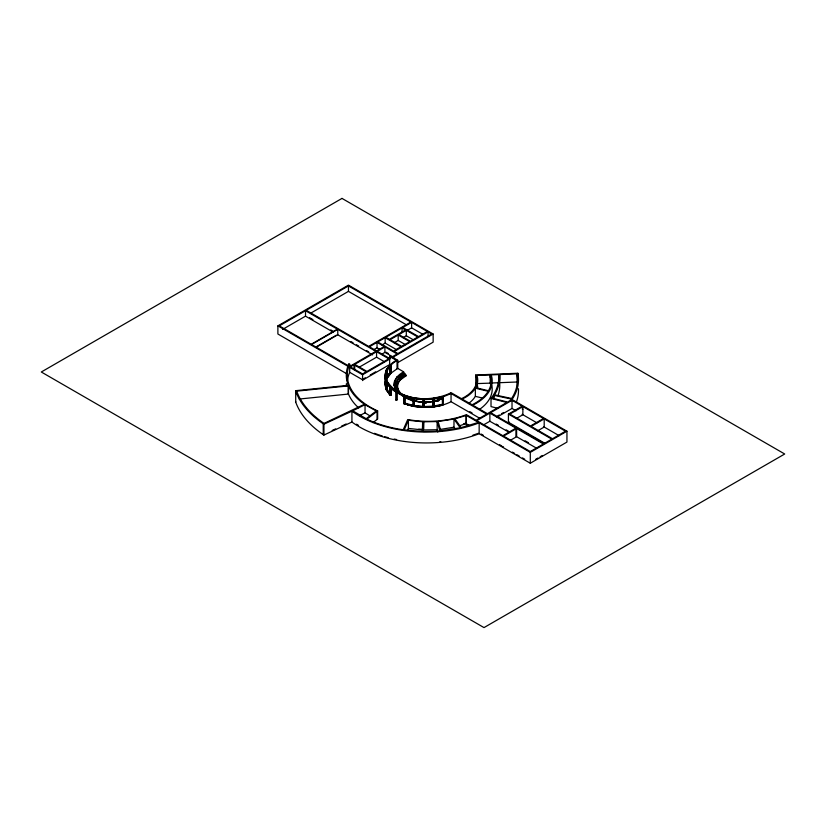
<?xml version="1.0" encoding="UTF-8"?>
<svg xmlns="http://www.w3.org/2000/svg" width="826" height="826" viewBox="0 0 826 826"><rect width="100%" height="100%" fill="white"/><g stroke="black" fill="none" stroke-linecap="round" stroke-linejoin="round"><path stroke-width="1.24" d="M386.413 381.664L387.167 378.215L391.008 373.156L397.038 368.83L397.038 360.683L396.335 360.25C390.44 363.657 384.999 369.046 384.947 376.284L385.928 376.212L385.928 383.822L384.947 383.894L384.947 383.357L386.114 389.459L390.378 395.417L391.09 395.107L391.09 388.354M422.644 421.776L422.354 431.42L404.213 429.861L408.405 420.269L422.644 421.776L422.644 427.6M423.645 421.807L423.346 431.471L435.023 431.275L439.835 430.852L437.13 421.559L423.645 421.807L423.645 429.954L437.13 429.716L437.801 432.029M394.601 380.796L394.157 386.083C393.259 379.464 398.339 374.767 403.625 371.814L397.75 368.417L397.038 368.83M396.253 381.798L395.788 386.909C394.962 380.652 399.743 376.16 404.802 373.424L403.625 372.743L403.625 371.814M397.915 382.872L397.43 387.518C396.748 381.695 401.302 377.637 405.979 375.107L404.802 374.426L404.802 373.424M384.947 376.284L386.176 370.265L390.14 364.689L390.14 372.846L387.91 375.871M385.887 383.904C384.183 374.188 388.53 364.369 397.75 360.27L397.75 368.417M387.167 370.616L385.938 375.83L384.947 375.758L384.947 383.894M385.432 381.271L384.885 383.873L386.176 389.696L389.893 395.024M384.885 375.716C386.01 389.965 401.859 396.191 413.94 398.524L414.125 397.967L423.253 398.937L423.067 407.104L413.072 405.979L403.8 403.398C416.211 407.652 429.85 408.395 442.529 404.843L442.189 396.676L433.66 398.452L434.001 406.619L434.001 398.731C417.078 400.331 396.129 397.43 386.351 381.829L386.351 389.707L387.27 389.49L391.09 395.107M414.125 397.967L413.94 406.134L413.94 398.256M423.253 398.937L423.067 407.373C432.648 407.425 442.437 406.196 451.048 401.704L480.071 418.462M407.466 430.553L408.405 428.415L408.405 420.269M386.176 370.533L390.14 364.968L386.176 370.265M394.601 381.726L396.945 377.658L403.625 372.743M396.253 382.799L398.514 378.979L404.802 374.426M397.915 383.656L400.083 380.084L405.979 375.892L405.979 375.107M494.206 395.386L492.317 398.153L507.567 402.066L510.323 400.465L511.253 399.02L494.206 395.386L494.206 398.875M387.539 376.357L390.14 372.846M390.884 373.063L390.14 372.567L387.167 376.615L389.965 372.836L389.965 365.237L390.884 365.453L390.884 373.063L387.342 377.854L387.342 370.244L386.423 370.017M384.947 376.016C385.711 386.506 395.664 392.68 404.575 396.077L404.988 395.551L413.496 397.843L413.072 406.247L423.067 407.373M404.988 395.551L404.575 403.687L404.575 395.809M413.072 405.979L413.496 399.113M348.283 393.785L348.283 385.339L347.054 381.571A78.852 45.523 0 0 1 348.727 364.049L349.687 364.194A77.861 44.955 0 0 0 377.647 410.883L366.95 419.092L369.263 420.258A93.813 54.165 0 0 0 400.342 429.355L403.233 429.726L407.724 419.567A69.58 40.175 0 0 0 465.575 415.003L466.287 414.6L476.065 420.248L486.669 414.125L450.335 393.124C430.263 402.417 400.455 401.188 387.146 381.426L387.146 389.583M373.001 422.592L377.647 419.03L377.647 410.883M451.048 401.704L451.048 393.558L442.994 396.872L442.994 405.019C431.182 408.416 413.558 408.292 404.43 403.233L404.43 395.355L397.141 391.896L396.501 392.34M397.141 391.896L397.141 399.774L395.902 399.825M404.43 395.355L403.8 395.799L403.8 403.677L413.072 406.247M403.8 403.677C415.922 406.227 429.881 408.653 442.488 404.503M346.972 373.899L277.887 334.014L277.887 325.867L348.458 285.125L433.144 334.014L433.144 342.16L397.864 362.542M305.517 310.731L279.302 325.867L311.195 344.287L337.421 329.151L305.517 310.731L305.517 316.162L333.023 332.042M348.458 285.941L306.229 310.318L368.685 346.373L410.914 321.995L348.458 285.941L348.458 291.371L406.454 324.855M282.575 329.409L305.517 316.162M310.679 313.188L348.458 291.371M337.772 329.347L311.557 344.483L349.635 366.476L375.851 351.339L337.772 329.347L337.772 334.788L372.588 354.891M315.573 347.199L336.327 335.211M315.924 347.395L337.772 334.788M377.038 342.367L369.387 346.775L376.573 350.926L384.214 346.507L377.038 342.367L377.038 347.798L373.755 349.687M385.153 337.679L377.74 341.954L393.496 351.05L400.909 346.775L385.153 337.679L385.153 343.11L396.707 349.78M402.076 327.901L385.856 337.266L389.376 339.3L405.597 329.935L402.076 327.901L402.076 332.248M411.616 322.398L402.789 327.488L418.545 336.585L427.372 331.494L411.616 322.398L411.616 327.829L423.17 334.499M398.194 335.026L390.079 339.703L401.612 346.362L409.727 341.685L398.194 335.026L398.194 340.457L405.535 344.69M406.309 330.338L398.896 334.613L410.429 341.272L417.842 336.998L406.309 330.338L406.309 335.769L413.65 340.002M381.973 344.948L385.153 343.11M407.208 330.379L411.616 327.829M354.013 364.762L350.338 366.889L362.573 373.951L366.248 371.824L354.013 364.762L354.013 369.108M354.715 369.79L354.715 364.359L376.563 351.742L388.798 358.804M397.141 353.982L384.916 346.92L377.275 351.339L389.511 358.401M394.136 342.8L398.194 340.457M403.129 337.607L406.309 335.769M359.083 367.271L376.563 357.183L384.348 361.674M381.643 354.251L384.916 352.361L393.806 357.493M354.715 364.359L366.95 371.421L431.74 334.014L428.085 331.907L394.209 351.463L397.864 353.569M349.687 364.194L349.687 372.34L362.934 379.981L389.645 364.565L389.645 356.419L390.357 356.006L397.75 360.27M277.887 325.867L362.573 374.756L390.14 358.845M392.35 357.575L433.144 334.014M362.573 379.382L365.329 377.792M370.224 374.963L375.685 371.803M515.93 428.147L489.87 413.103L476.778 420.661L502.838 435.705L515.93 428.147L515.93 436.293M537.685 430.8L544.2 427.042L544.2 418.896L531.17 426.412L552.501 438.73L565.531 431.213L512.017 400.311L490.572 412.69L544.086 443.593L551.799 439.143L508.424 414.094L508.424 422.241L545.129 443.438M497.159 416.221L499.317 414.982M501.465 413.733L503.623 412.484M483.324 425.029L489.87 421.25L509.415 432.535M497.004 417.13L512.017 408.457L516.074 410.801M508.424 414.094L522.156 406.165M508.424 422.241L509.126 421.838M516.353 418.483L522.868 414.724L522.868 406.578L509.838 414.094L530.468 426.01L543.498 418.483M516.622 428.549L503.54 436.107L530.292 451.554L543.384 443.996L516.622 428.549L516.622 436.696L536.693 448.281M510.076 440.475L516.622 436.696M348.283 385.339L295.708 390.667L295.718 391.245A127.245 73.462 0 0 0 323.234 423.79L323.937 424.192L351.928 411.152A94.804 54.733 0 0 0 479.163 422.85L530.292 452.369L566.946 431.213L566.946 442.075L530.292 463.231L479.163 433.722A94.804 54.733 0 0 1 351.928 422.024L323.937 435.054L323.234 434.652A127.245 73.462 0 0 1 295.718 402.107L295.708 401.529M535.744 459.277L537.933 458.017M540.111 456.757L542.29 455.498M365.051 404.699L352.712 410.79L366.197 418.71L376.274 410.966L365.051 404.699L365.051 412.845L370.151 415.994M359.444 415.623L365.051 412.845M324.009 423.418L364.431 404.244L361.138 401.859A78.852 45.523 0 0 1 348.469 385.907L296.699 391.142A126.213 72.864 0 0 0 323.998 423.408M324.009 434.29L323.234 434.652L323.234 423.79M332.176 430.48L335.676 428.859M341.51 426.144L346.166 423.965M390.295 387.57L391.09 387.229L396.686 391.617L395.881 391.958L395.881 399.836L396.501 400.218L396.501 392.071M394.157 385.153C400.796 403.078 426.237 405.256 441.91 398.844M401.384 394.652C412.773 402.964 429.086 404.441 441.9 398.586M402.613 395.014C413.62 403.15 429.53 404.43 441.827 398.452M466.308 415.426L454.909 418.823L461.115 427.579L478.44 422.427L466.308 415.426L466.308 425.08M469.478 425.535L466.112 423.645L459.452 425.782M472.926 435.147L478.44 433.299M453.98 419.04L438.121 421.487L440.785 430.759L460.196 427.806L453.98 419.04L453.98 427.197L455.363 429.138M453.98 427.197L440.392 429.406M386.351 382.097L387.27 381.88L390.77 386.898M389.851 387.115L389.851 394.993M390.77 394.498L389.851 394.714L386.114 389.191L386.351 389.707M433.66 406.082L442.189 404.306M423.067 407.104L433.113 406.722L442.529 404.843M451.048 393.558L450.356 393.145L451.099 392.691L461.466 398.679A41.476 23.944 0 0 0 475.766 374.994L517.861 373.249L517.933 377.441M299.229 399.041L348.469 394.054A78.852 45.523 0 0 0 358.567 407.817M439.835 441.714L440.785 441.631M386.217 381.581L386.114 389.459M404.575 396.077C416.789 400.156 430.088 400.6 442.529 397.213L442.189 396.676M423.986 399.257L423.986 407.135L423.903 398.958L433.03 398.535L433.113 406.991M413.94 398.524L423.986 399.526L434.001 398.989L433.66 398.452M423.903 406.557L433.03 406.144L433.113 406.722M498.697 374.581A92.027 53.132 0 0 1 491.016 398.452L506.865 402.469L487.443 413.681L472.751 405.194A55.043 31.78 0 0 0 491.191 374.88L498.697 374.581L498.697 381.571M516.942 373.879A92.605 53.463 0 0 1 512.378 397.265L511.604 398.483L494.547 394.838A93.049 53.721 0 0 0 499.689 374.539L516.931 373.858L517.458 386.331M490.912 385.866A54.041 31.202 0 0 0 490.21 383.14L476.912 383.594L477.397 385.246A42.477 24.522 0 0 1 477.696 387.487M492.441 382.975L498.697 382.727M498.233 395.024A93.049 53.721 0 0 0 499.689 382.696L516.931 382.004M422.416 429.923L408.405 428.415M414.125 405.566L423.253 406.537M475.353 388.189L488.156 391.287A54.041 31.202 0 0 1 472.111 404.761L462.168 399.082L464.997 397.626A42.477 24.522 0 0 0 475.353 388.189L475.353 396.346A42.477 24.522 0 0 1 468.476 403.542M475.353 396.346L482.332 398.029M498.15 408.405L491.016 406.599L491.016 398.452M404.988 403.16L413.496 405.452M397.141 399.774L395.881 399.836L396.573 400.166M566.946 431.213L512.017 399.495A93.596 54.041 0 0 0 517.933 373.817M522.156 408.88L522.868 409.293M522.156 414.311L536.983 422.871M543.498 426.629L559.13 435.663M386.145 352.237L388.241 353.456M377.038 347.798L380.115 349.574M389.645 356.419L397.038 360.683M496.147 424.058L498.377 425.349M506.183 429.85L508.413 431.141M525.14 440.795L528.475 442.726M309.574 317.68L312.92 319.61M330.772 329.915L333.002 331.205M350.844 341.51L353.074 342.79M356.419 344.731L358.649 346.011M366.455 350.523L368.685 351.814M469.849 411.668L472.049 412.938M403.924 374.705L405.979 375.892M481.124 434.032L483.293 435.281M499.585 444.687L501.754 445.947M502.838 446.567L503.54 446.969M512.45 452.121L514.681 453.412M516.911 454.692L519.141 455.983M522.486 457.914L524.716 459.204M356.595 424.172L358.536 425.431M395.788 385.907L397.192 390.058L400.414 393.971M397.43 386.733L398.7 390.657L401.694 394.363M394.539 387.177L395.685 390.461L395.685 389.542M396.139 387.952L397.192 391.059L397.192 390.058M397.75 388.499L398.38 390.461M385.887 375.747L387.105 381.509L387.105 389.118M386.227 381.839C397.316 398.989 423.769 402.2 442.994 396.872L442.529 405.112M423.903 398.958L423.986 399.526M518.429 388.705L518.449 389.036A93.596 54.041 0 0 1 516.384 402.025M530.292 452.369L530.292 463.231M517.861 373.249L517.861 376.863M512.017 400.311L512.017 408.457M499.689 374.539L499.689 382.696M491.191 374.88L491.191 378.37M490.21 377.709L490.21 374.994L490.19 383.068M489.87 413.103L489.87 421.25M479.163 422.85L479.163 433.722M475.766 374.994L475.766 385.866M466.112 415.488L466.112 423.645M438.606 400.238L438.606 401.168M437.635 400.383L437.635 401.395M437.13 421.559L437.13 429.716M436.655 400.61L436.655 401.405M433.361 398.256L433.361 406.402M433.03 398.535L433.03 406.144M428.085 331.907L428.085 336.254M426.133 402.138L426.133 403.057M425.917 402.107L425.917 403.119M425.689 402.159L425.689 402.954M423.573 398.7L423.573 406.846M413.795 398.824L413.795 405.803M412.081 400.083L412.081 400.868M406.258 397.595L406.258 398.38M404.688 395.2L404.688 403.346M400.083 379.299L400.083 380.084M398.7 390.657L398.7 391.441M398.514 377.978L398.514 378.979M396.945 376.739L396.945 377.658M391.008 365.009L391.008 373.156M390.894 387.962L390.894 394.952M390.295 387.301L390.378 395.417M387.208 370.151L387.208 378.298L386.176 378.143L386.176 371.803M386.423 375.087L386.423 377.627M384.916 346.92L384.916 352.361M377.038 411.338L377.038 419.484M376.563 351.742L376.563 357.183M362.573 374.756L362.573 380.579M351.928 411.152L351.928 422.024M348.727 364.049L348.727 366.465M348.469 385.907L348.469 394.054M323.937 424.192L323.937 435.054M295.708 390.667L295.718 402.107M396.625 439.546A93.813 54.165 0 0 1 394.167 439.05M388.168 437.646A93.813 54.165 0 0 1 384.648 436.686M382.335 435.994A93.813 54.165 0 0 1 378.938 434.899M377.823 434.517A93.813 54.165 0 0 1 374.539 433.309M465.575 423.16A69.58 40.175 0 0 1 463.438 423.914M422.499 429.355A69.58 40.175 0 0 1 418.751 429.117M346.29 385.835A78.852 45.523 0 0 1 346.414 383.625M347.405 380.941A77.861 44.955 0 0 1 349.687 372.34M491.904 385.804A55.043 31.78 0 0 1 479.576 409.355M476.468 386.041L475.642 387.642L488.445 390.739L489.539 388.654A54.041 31.202 0 0 0 490.21 374.994L476.912 375.448L477.397 377.09A42.477 24.522 0 0 1 476.468 386.041M341.995 198.405L41.3 371.999L484.005 627.595L784.7 454.001L341.995 198.405M390.378 395.138L389.851 394.714L390.378 395.138"/></g></svg>
